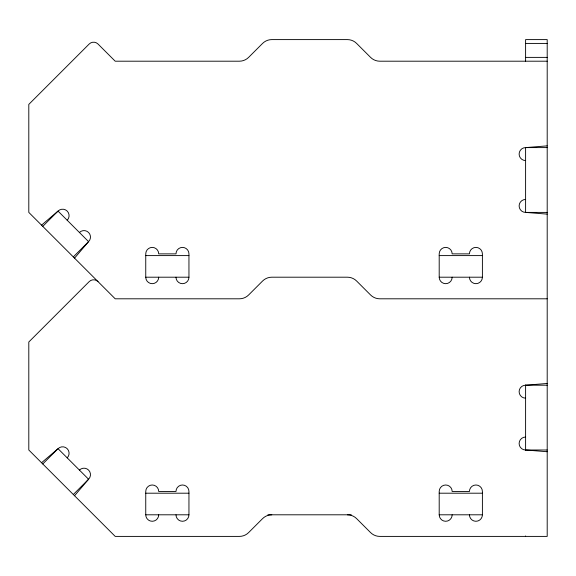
<?xml version="1.0" encoding="UTF-8"?>
<svg xmlns="http://www.w3.org/2000/svg" width="576" height="576" viewBox="0 0 576 576"><rect width="100%" height="100%" fill="white"/><g stroke="black" fill="none" stroke-linecap="round" stroke-linejoin="round"><path stroke-width="0.86" d="M74.534 258.134L88.582 241.639A6.48 6.48 0 0 0 88.582 232.474A6.48 6.48 0 0 0 79.423 232.474M74.534 495.734L88.582 479.239A6.48 6.48 0 0 0 88.582 470.074A6.48 6.48 0 0 0 79.423 470.074M42.761 226.361L58.039 211.09A6.48 6.48 0 0 1 67.198 211.09A6.48 6.48 0 0 1 67.198 220.255M73.31 256.91L88.582 241.639L58.039 211.09L41.544 225.144M42.761 463.961L58.039 448.69A6.48 6.48 0 0 1 67.198 448.69A6.48 6.48 0 0 1 67.198 457.855M73.31 494.51L88.582 479.239L58.039 448.69L41.544 462.744M525.6 160.56A6.48 6.48 0 0 1 519.12 154.08A6.48 6.48 0 0 1 525.6 147.6L547.2 145.872M525.6 398.16A6.48 6.48 0 0 1 519.12 391.68A6.48 6.48 0 0 1 525.6 385.2L547.2 383.472M525.6 43.416L547.2 43.416M525.6 57.384L547.2 57.384M547.2 61.2L379.8 61.2A13.039 13.039 0 0 1 370.584 57.384L356.616 43.416A13.039 13.039 0 0 0 347.4 39.6L271.8 39.6A13.039 13.039 0 0 0 262.584 43.416L248.616 57.384A13.039 13.039 0 0 1 239.4 61.2L115.2 61.2L98.014 44.014A6.242 6.242 0 0 0 89.186 44.014L28.8 104.4L28.8 212.4L115.2 298.8L239.4 298.8A13.039 13.039 0 0 0 248.616 294.984L262.584 281.016A13.039 13.039 0 0 1 271.8 277.2L347.4 277.2A13.039 13.039 0 0 1 356.616 281.016L370.584 294.984A13.039 13.039 0 0 0 379.8 298.8L547.2 298.8M525.6 147.6L547.2 147.6M525.6 199.44A6.48 6.48 0 0 0 519.12 205.92A6.48 6.48 0 0 0 525.6 212.4L547.2 212.4M145.75 255.6L188.95 255.6M439.2 255.6L482.4 255.6M145.75 277.2L188.95 277.2L188.95 253.872A6.48 6.48 0 0 0 182.47 247.392A6.48 6.48 0 0 0 175.99 253.872L158.71 253.872A6.48 6.48 0 0 0 152.23 247.392A6.48 6.48 0 0 0 145.75 253.872L145.75 277.2A6.48 6.48 0 0 0 152.23 283.68A6.48 6.48 0 0 0 158.71 277.2M439.2 277.2L482.4 277.2L482.4 253.872A6.48 6.48 0 0 0 475.92 247.392A6.48 6.48 0 0 0 469.44 253.872L452.16 253.872A6.48 6.48 0 0 0 445.68 247.392A6.48 6.48 0 0 0 439.2 253.872L439.2 277.2A6.48 6.48 0 0 0 445.68 283.68A6.48 6.48 0 0 0 452.16 277.2M525.6 385.2L547.2 385.2M525.6 437.04A6.48 6.48 0 0 0 519.12 443.52A6.48 6.48 0 0 0 525.6 450L547.2 450M145.75 493.2L188.95 493.2M439.2 493.2L482.4 493.2M145.75 514.8L188.95 514.8L188.95 491.472A6.48 6.48 0 0 0 182.47 484.992A6.48 6.48 0 0 0 175.99 491.472L158.71 491.472A6.48 6.48 0 0 0 152.23 484.992A6.48 6.48 0 0 0 145.75 491.472L145.75 514.8A6.48 6.48 0 0 0 152.23 521.28A6.48 6.48 0 0 0 158.71 514.8M267.883 514.8L351.295 514.8M439.2 514.8L482.4 514.8L482.4 491.472A6.48 6.48 0 0 0 475.92 484.992A6.48 6.48 0 0 0 469.44 491.472L452.16 491.472A6.48 6.48 0 0 0 445.68 484.992A6.48 6.48 0 0 0 439.2 491.472L439.2 514.8A6.48 6.48 0 0 0 445.68 521.28A6.48 6.48 0 0 0 452.16 514.8M525.6 212.4L547.2 214.128M525.6 450L547.2 451.728M525.6 61.2L525.6 39.6L547.2 39.6L547.2 536.4L379.8 536.4A13.039 13.039 0 0 1 370.584 532.584L356.616 518.616A13.039 13.039 0 0 0 347.4 514.8M525.6 147.377L525.6 212.623M525.6 384.977L525.6 450.223M525.6 535.954L525.6 536.4M188.95 277.2A6.48 6.48 0 0 1 182.47 283.68A6.48 6.48 0 0 1 175.99 277.2M482.4 277.2A6.48 6.48 0 0 1 475.92 283.68A6.48 6.48 0 0 1 469.44 277.2M482.4 514.8A6.48 6.48 0 0 1 475.92 521.28A6.48 6.48 0 0 1 469.44 514.8M188.95 514.8A6.48 6.48 0 0 1 182.47 521.28A6.48 6.48 0 0 1 175.99 514.8M271.8 514.8A13.039 13.039 0 0 0 262.584 518.616L248.616 532.584A13.039 13.039 0 0 1 239.4 536.4L115.2 536.4L28.8 450L28.8 342L89.186 281.614A6.242 6.242 0 0 1 98.014 281.614"/></g></svg>
